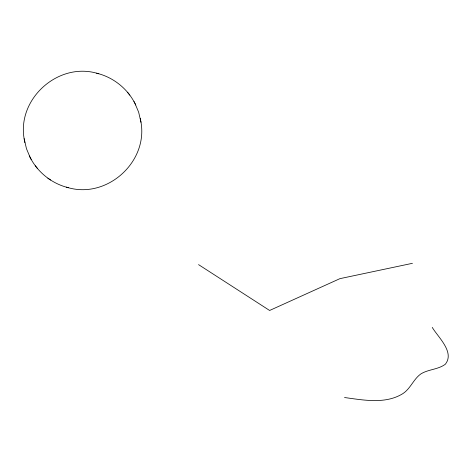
<?xml version="1.0" encoding="UTF-8"?>
<svg xmlns="http://www.w3.org/2000/svg" width="472" height="472" viewBox="0 0 472 472"><rect width="100%" height="100%" fill="white"/><g stroke="black" fill="none" stroke-linecap="round" stroke-linejoin="round"><path stroke-width="0.71" d="M412.428 263.311L339.94 278.645L269.624 310.47L198.547 264.621M344.519 397.53C363.605 400.085 385.488 404.427 402.893 393.607C410.528 388.639 413.448 379.228 420.77 373.983C428.322 369.234 438.063 369.635 445.291 364.284C455.008 352.212 438.051 337.226 432.252 327.403M97.203 73.337C57.667 61.755 16.024 99.698 24.426 140.272M67.921 187.59C107.457 199.166 149.105 161.229 140.697 120.649M98.105 73.579C113.669 77.733 127.275 88.642 134.703 102.931M30.426 157.996C37.854 172.286 51.46 183.195 67.018 187.343M96.595 73.178L98.825 73.768M66.304 187.16L68.528 187.744M47.855 178.162L50.587 180.033M127.469 92.205L128.461 93.456M128.767 93.834L129.8 95.12M35.329 165.802L36.356 167.094M36.663 167.471L37.66 168.716M134.992 103.486L138.662 112.224L140.98 122.26M24.149 138.668L26.467 148.698L30.137 157.436M133.959 101.51L135.753 104.943M29.376 155.978L31.17 159.418M140.29 118.325L140.567 119.917M24.556 141.01L24.833 142.597"/></g></svg>
